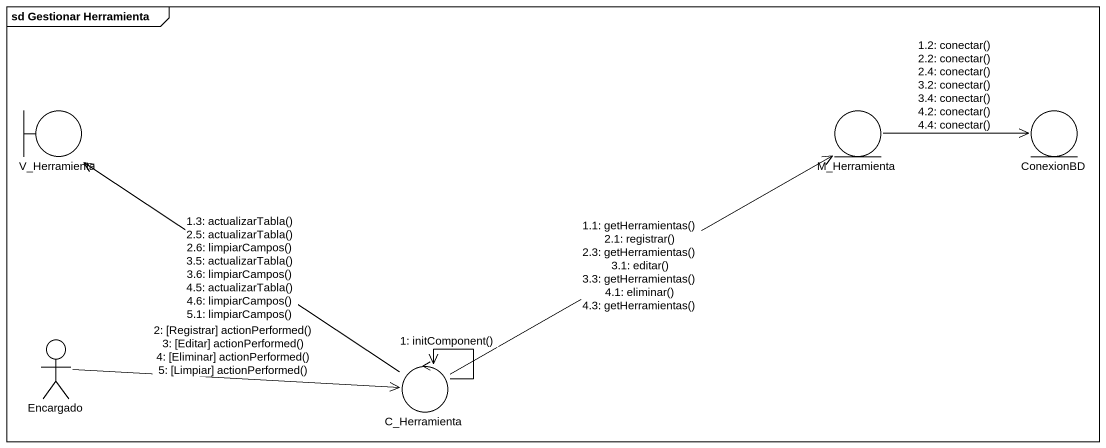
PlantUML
@startuml
mainframe sd Gestionar Herramienta
boundary V_Herramienta
entity M_Herramienta
entity ConexionBD
actor Encargado
control C_Herramienta
C_Herramienta --> C_Herramienta : 1: initComponent()
C_Herramienta -right-> M_Herramienta : 1.1: getHerramientas()\n2.1: registrar()\n2.3: getHerramientas()\n3.1: editar()\n3.3: getHerramientas()\n4.1: eliminar()\n4.3: getHerramientas()
M_Herramienta -right-> ConexionBD : 1.2: conectar()\n2.2: conectar()\n2.4: conectar()\n3.2: conectar()\n3.4: conectar()\n4.2: conectar()\n4.4: conectar()
C_Herramienta -up-> V_Herramienta : 1.3: actualizarTabla()\n2.5: actualizarTabla()\n2.6: limpiarCampos()\n3.5: actualizarTabla()\n3.6: limpiarCampos()\n4.5: actualizarTabla()\n4.6: limpiarCampos()\n5.1: limpiarCampos()
Encargado -right-> C_Herramienta : 2: [Registrar] actionPerformed()\n3: [Editar] actionPerformed()\n4: [Eliminar] actionPerformed()\n5: [Limpiar] actionPerformed()
@enduml
